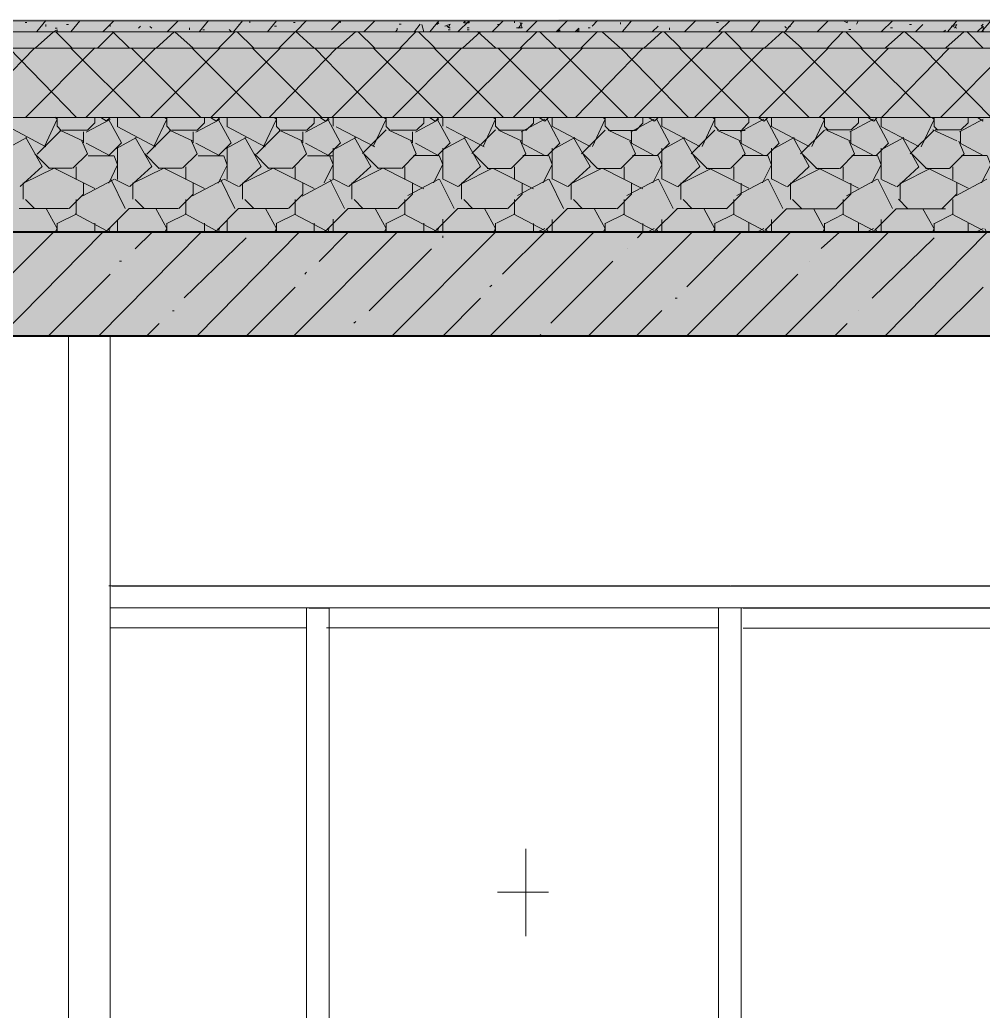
# Model space of a CAD drawing. Header units: millimetres. Extents: x -135211 to 49383, y -8033 to 228499.
# Drawn here: x -11958 to -9722, y 59366 to 61668 of the extents above; entities that cross this region are included whole.
import ezdxf

# ---------------------------------------------------------------- set-up
doc = ezdxf.new("R2010")
doc.units = ezdxf.units.MM
doc.layers.add('PDF _Геометрия', color=7, linetype='Continuous', true_color=0x1d1d1d)
doc.layers.add('PDF _Сплошная заливка', color=7, linetype='Continuous', true_color=0xffffff)

msp = doc.modelspace()

# ---------------------------------------------------------------- hatches: boundary and pattern name
at = {"layer": 'PDF _Сплошная заливка', "transparency": 33554559}
h = msp.add_hatch(color=256, dxfattribs=at)
h.paths.add_polyline_path([(-25691.9, 61763.6), (-25780.5, 61766.9), (-25912.9, 61766.9), (-25912.9, 61742.4), (-25806.2, 61742.4), (-25691.9, 61738.2), (-25581.8, 61734), (-25353.2, 61725.5), (-25243.2, 61721.3), (-25014.6, 61712.8), (-24904.5, 61708.6), (-24676, 61700.1), (-24565.9, 61695.9), (-24451.6, 61691.6), (-24341.5, 61687.4), (-24227.2, 61683.2), (-24117.2, 61679), (-24002.9, 61674.7), (-23892.8, 61670.5), (-23892.8, 61695.9), (-24002.9, 61700.1), (-24117.2, 61704.3), (-24227.2, 61708.6), (-24455.8, 61717), (-24565.9, 61721.3), (-24680.2, 61725.5), (-24790.2, 61729.7), (-25018.8, 61738.2), (-25128.9, 61742.4), (-25243.2, 61746.7), (-25353.2, 61750.9), (-25581.8, 61759.4)])
h.paths.add_polyline_path([(-263.8, 61742.4), (-263.8, 61766.9), (-569.8, 61766.9), (-763.3, 61763.6), (-1017.3, 61759.4), (-1267.1, 61755.1), (-1521.1, 61750.9), (-2020.6, 61742.4), (-2274.5, 61738.2), (-2524.3, 61734), (-2778.3, 61729.7), (-3028, 61725.5), (-3282, 61721.3), (-3781.5, 61712.8), (-4035.5, 61708.6), (-4285.3, 61704.3), (-4539.2, 61700.1), (-5038.7, 61691.6), (-5292.7, 61687.4), (-5542.5, 61683.2), (-5796.5, 61679), (-6046.2, 61674.7), (-6300.2, 61670.5), (-22601.7, 61666.3), (-22601.7, 61640.9), (-6300.2, 61645.1), (-6046.2, 61649.3), (-5796.5, 61653.6), (-5542.5, 61657.8), (-5292.7, 61662), (-5038.7, 61666.3), (-4539.2, 61674.7), (-4285.3, 61679), (-4035.5, 61683.2), (-3781.5, 61687.4), (-3282, 61695.9), (-3028, 61700.1), (-2778.3, 61704.3), (-2524.3, 61708.6), (-2274.5, 61712.8), (-2020.6, 61717), (-1521.1, 61725.5), (-1267.1, 61729.7), (-1017.3, 61734), (-763.3, 61738.2), (-513.6, 61742.4)])
h = msp.add_hatch(color=256, dxfattribs=at)
h.paths.add_polyline_path([(-25691.9, 61738.2), (-25779.1, 61741.4), (-25912.9, 61741.4), (-25912.9, 61704.3), (-25806.2, 61704.3), (-25691.9, 61700.1), (-25581.8, 61695.9), (-25353.2, 61687.4), (-25243.2, 61683.2), (-25014.6, 61674.7), (-24904.5, 61670.5), (-24676, 61662), (-24565.9, 61657.8), (-24451.6, 61653.6), (-24341.5, 61649.3), (-24227.2, 61645.1), (-24117.2, 61640.9), (-24002.9, 61636.6), (-23892.8, 61632.4), (-23892.8, 61670.5), (-24002.9, 61674.7), (-24117.2, 61679), (-24227.2, 61683.2), (-24455.8, 61691.6), (-24565.9, 61695.9), (-24680.2, 61700.1), (-24790.2, 61704.3), (-25018.8, 61712.8), (-25128.9, 61717), (-25243.2, 61721.3), (-25353.2, 61725.5), (-25581.8, 61734)])
h.paths.add_polyline_path([(-263.8, 61704.3), (-263.8, 61741.4), (-572.7, 61741.4), (-763.3, 61738.2), (-1017.3, 61734), (-1267.1, 61729.7), (-1521.1, 61725.5), (-2020.6, 61717), (-2274.5, 61712.8), (-2524.3, 61708.6), (-2778.3, 61704.3), (-3028, 61700.1), (-3282, 61695.9), (-3781.5, 61687.4), (-4035.5, 61683.2), (-4285.3, 61679), (-4539.2, 61674.7), (-5038.7, 61666.3), (-5292.7, 61662), (-5542.5, 61657.8), (-5796.5, 61653.6), (-6046.2, 61649.3), (-6300.2, 61645.1), (-22601.7, 61640.9), (-22601.7, 61602.8), (-6300.2, 61607), (-6046.2, 61611.2), (-5796.5, 61615.5), (-5542.5, 61619.7), (-5292.7, 61623.9), (-5038.7, 61628.2), (-4539.2, 61636.6), (-4285.3, 61640.9), (-4035.5, 61645.1), (-3781.5, 61649.3), (-3282, 61657.8), (-3028, 61662), (-2778.3, 61666.3), (-2524.3, 61670.5), (-2274.5, 61674.7), (-2020.6, 61679), (-1521.1, 61687.4), (-1267.1, 61691.6), (-1017.3, 61695.9), (-763.3, 61700.1), (-513.6, 61704.3)])
h = msp.add_hatch(color=256, dxfattribs=at)
h.paths.add_polyline_path([(-25691.9, 61700.1), (-25779.3, 61703.4), (-25912.9, 61703.4), (-25912.9, 61543.5), (-25806.2, 61543.5), (-25691.9, 61539.3), (-25581.8, 61535), (-25353.2, 61526.6), (-25243.2, 61522.3), (-25014.6, 61513.9), (-24904.5, 61509.6), (-24676, 61501.2), (-24565.9, 61496.9), (-24451.6, 61492.7), (-24341.5, 61488.5), (-24227.2, 61484.2), (-24117.2, 61480), (-24002.9, 61475.8), (-23892.8, 61471.5), (-23892.8, 61632.4), (-24002.9, 61636.6), (-24117.2, 61640.9), (-24227.2, 61645.1), (-24455.8, 61653.6), (-24565.9, 61657.8), (-24680.2, 61662), (-24790.2, 61666.3), (-25018.8, 61674.7), (-25128.9, 61679), (-25243.2, 61683.2), (-25353.2, 61687.4), (-25581.8, 61695.9)])
h.paths.add_polyline_path([(-263.8, 61543.5), (-263.8, 61703.4), (-572.3, 61703.4), (-763.3, 61700.1), (-1017.3, 61695.9), (-1267.1, 61691.6), (-1521.1, 61687.4), (-2020.6, 61679), (-2274.5, 61674.7), (-2524.3, 61670.5), (-2778.3, 61666.3), (-3028, 61662), (-3282, 61657.8), (-3781.5, 61649.3), (-4035.5, 61645.1), (-4285.3, 61640.9), (-4539.2, 61636.6), (-5038.7, 61628.2), (-5292.7, 61623.9), (-5542.5, 61619.7), (-5796.5, 61615.5), (-6046.2, 61611.2), (-6300.2, 61607), (-22601.7, 61602.8), (-22601.7, 61441.9), (-6300.2, 61446.1), (-6046.2, 61450.4), (-5796.5, 61454.6), (-5542.5, 61458.8), (-5292.7, 61463.1), (-5038.7, 61467.3), (-4539.2, 61475.8), (-4285.3, 61480), (-4035.5, 61484.2), (-3781.5, 61488.5), (-3282, 61496.9), (-3028, 61501.2), (-2778.3, 61505.4), (-2524.3, 61509.6), (-2274.5, 61513.9), (-2020.6, 61518.1), (-1521.1, 61526.6), (-1267.1, 61530.8), (-1017.3, 61535), (-763.3, 61539.3), (-513.6, 61543.5)])
h = msp.add_hatch(color=256, dxfattribs=at)
h.paths.add_polyline_path([(-25691.9, 61539.3), (-25779.5, 61542.5), (-25912.9, 61542.5), (-25912.9, 61175.2), (-23892.8, 61175.2), (-23892.8, 61471.5), (-24002.9, 61475.8), (-24117.2, 61480), (-24227.2, 61484.2), (-24455.8, 61492.7), (-24565.9, 61496.9), (-24680.2, 61501.2), (-24790.2, 61505.4), (-25018.8, 61513.9), (-25128.9, 61518.1), (-25243.2, 61522.3), (-25353.2, 61526.6), (-25581.8, 61535)])
h.paths.add_polyline_path([(-263.8, 61175.2), (-263.8, 61542.5), (-571.9, 61542.5), (-763.3, 61539.3), (-1017.3, 61535), (-1267.1, 61530.8), (-1521.1, 61526.6), (-2020.6, 61518.1), (-2274.5, 61513.9), (-2524.3, 61509.6), (-2778.3, 61505.4), (-3028, 61501.2), (-3282, 61496.9), (-3781.5, 61488.5), (-4035.5, 61484.2), (-4285.3, 61480), (-4539.2, 61475.8), (-5038.7, 61467.3), (-5292.7, 61463.1), (-5542.5, 61458.8), (-5796.5, 61454.6), (-6046.2, 61450.4), (-6300.2, 61446.1), (-22601.7, 61441.9), (-22601.7, 61175.2)])
h = msp.add_hatch(color=256, dxfattribs=at)
h.paths.add_polyline_path([(-89594.3, 60933.9), (-89594.3, 61174.9), (-103546, 61174.9), (-103546, 60933.9)])
h.paths.add_polyline_path([(146.8, 60933.9), (146.8, 61174.9), (-22999.7, 61174.9), (-22999.7, 60933.9)])
h.paths.add_polyline_path([(-23351, 60933.9), (-23351, 61174.9), (-26352.2, 61174.9), (-26352.2, 60933.9)])
h.paths.add_polyline_path([(-26398.8, 60933.9), (-26398.8, 61174.9), (-44097.3, 61174.9), (-44097.3, 60933.9)])
h.paths.add_polyline_path([(-45350.3, 60933.9), (-45350.3, 61174.9), (-51128.4, 61174.9), (-51128.4, 60933.9)])
h.paths.add_polyline_path([(-77398.8, 60933.9), (-77398.8, 61174.9), (-79396.8, 61174.9), (-79396.8, 60933.9)])
h.paths.add_polyline_path([(-82897.6, 60933.9), (-82897.6, 61174.9), (-86097.8, 61174.9), (-86097.8, 60933.9)])

# ---------------------------------------------------------------- linework, layer by layer
at = {"layer": 'PDF _Геометрия', "color": 7, "lineweight": 40}
for points in [[(-96.7, 62372.5), (-96.7, 61174.5), (-22994.2, 61174.5)], [(-22998.7, 60933.8), (-351.1, 60933.8), (-351.1, 60353.8)]]:
    msp.add_lwpolyline(points, dxfattribs=at)
at = {"layer": 'PDF _Геометрия', "color": 7, "lineweight": 9}
for points in [[(-22594, 61174.2), (-254.6, 61174.2), (-254.6, 61542.5), (-254.6, 61703.4), (-254.6, 61741.4), (-254.6, 61766.9), (-254.6, 61771.1), (-254.6, 61775.3), (-254.6, 62372.2), (-258.7, 62372.2)], [(-12548, 60933.3), (-11845.1, 60933.3), (-11845.1, 57055.7), (-11845.1, 60933.3)], [(-11846.2, 60933.5), (-11748.6, 60933.5), (-11748.6, 57055.9)], [(-8844.4, 60932.9), (-8844.4, 58253.2), (-8844.4, 60932.9), (-10626.7, 60932.9)], [(-11751.8, 60354), (-10634.3, 60354)], [(-11266, 60353.5), (-11748.6, 60353.5)], [(-11744.4, 60352.9), (-8844.4, 60352.9), (-9344.2, 60352.9)], [(-10309.7, 60353.5), (-11266.5, 60353.5)], [(-9423.5, 60353.4), (-10308.2, 60353.4)], [(-11749.4, 60302.8), (-11292.4, 60302.8), (-11292.4, 60256.3), (-11749.4, 60256.3)], [(-11266, 60302.7), (-11748.6, 60302.7)], [(-11292.4, 60302.8), (-11292.4, 59003.3), (-11292.4, 57754.5)], [(-11239.7, 60255.5), (-11239.7, 60302.1), (-11286.1, 60302.1)], [(-11239.7, 60302.1), (-11239.7, 59002.4), (-11239.7, 57753.6), (-11286.1, 57753.6)], [(-10309.7, 60302.8), (-11266.5, 60302.8)], [(-11245.9, 60302.9), (-10336, 60302.9), (-10336, 60256.3), (-11245.9, 60256.3)], [(-10336, 60302.9), (-10336, 59003.3), (-10336, 57754.5)], [(-10283.4, 60256.1), (-10283.4, 60302.7), (-10333.9, 60302.7)], [(-10283.4, 60302.7), (-10283.4, 59003.1), (-10283.4, 57754.2), (-10333.9, 57754.2)], [(-9423.5, 60302.6), (-10308.2, 60302.6)], [(-10279.3, 60302.1), (-9441, 60302.1), (-9441, 60255.5), (-10279.3, 60255.5)], [(-10783.5, 59743.4), (-10783.5, 59540.1)], [(-10730.8, 59642.7), (-10849.5, 59642.7)]]:
    msp.add_lwpolyline(points, dxfattribs=at)
at = {"layer": 'PDF _Геометрия', "color": 7, "lineweight": 20}
for points in [[(-6291.2, 61665.2), (-22594.1, 61665.2)], [(-6291.2, 61639.8), (-22594.1, 61639.8)], [(-6291.2, 61601.7), (-22594.1, 61601.7)], [(-6291.2, 61440.9), (-22594.1, 61440.9)]]:
    msp.add_lwpolyline(points, dxfattribs=at)
at = {"layer": 'PDF _Геометрия', "lineweight": 9}
for points in [[(-11918.6, 61640.5), (-11897.8, 61665.9)], [(-11839.7, 61640.2), (-11818.8, 61665.6)], [(-11765.2, 61639.9), (-11739.8, 61665.3)], [(-11669.6, 61666), (-11669.6, 61666)], [(-11616.1, 61640.2), (-11590.7, 61665.7)], [(-11541.4, 61640.5), (-11520.5, 61665.9)], [(-11462.4, 61640.2), (-11441.5, 61665.6)], [(-11424, 61665.4), (-11424, 61661.2)], [(-11383.5, 61639.8), (-11362.6, 61665.2)], [(-11317.8, 61640.5), (-11292.4, 61665.9)], [(-11234.4, 61644.4), (-11213.4, 61665.6), (-11213.4, 61661.3), (-11217.9, 61665.6)], [(-11159.9, 61639.9), (-11134.4, 61665.3)], [(-11006.3, 61639.8), (-10985.3, 61665.2)], [(-10940.6, 61640.5), (-10915.1, 61665.8)], [(-10928.4, 61661.2), (-10923.9, 61665.4)], [(-10927.8, 61661.1), (-10915.1, 61661.1), (-10915.1, 61665.4)], [(-10861.6, 61640.1), (-10836.1, 61665.5)], [(-10809.8, 61665.5), (-10809.8, 61661.2)], [(-10782.7, 61639.8), (-10757.1, 61665.2)], [(-10712.5, 61640.5), (-10687, 61665.9)], [(-10629.6, 61653.4), (-10616.8, 61666.1)], [(-10558.9, 61640.4), (-10537.8, 61665.8), (-10542.3, 61661.5)], [(-10458.8, 61665.5), (-10458.8, 61665.5)], [(-10414.3, 61640.8), (-10388.6, 61666.2)], [(-10335.3, 61640.4), (-10309.7, 61665.8)], [(-10260.6, 61640.6), (-10239.5, 61666.1)], [(-10181.7, 61640.4), (-10160.5, 61665.7)], [(-10107.2, 61640), (-10081.5, 61665.4), (-10086.1, 61665.4)], [(-10046, 61665.3), (-10037.7, 61661), (-10037.7, 61665.3)], [(-10015.9, 61657.6), (-10011.4, 61666.1)], [(-9958.1, 61640.4), (-9932.4, 61665.8)], [(-9818.3, 61665.8), (-9818.3, 61665.8)], [(-9804.4, 61640.3), (-9783.2, 61665.7)], [(-9725.5, 61639.9), (-9704.3, 61665.3)], [(-11946.1, 61661.9), (-11941.6, 61661.9)], [(-11946.1, 61640.2), (-11941.6, 61640.2)], [(-11922.7, 61601.8), (-11880.2, 61639.9)], [(-11906.5, 61652.7), (-11906.5, 61652.7)], [(-11897.8, 61652.7), (-11897.8, 61657)], [(-11879.6, 61640.4), (-11871.5, 61644.6), (-11871.5, 61640.4)], [(-11875.9, 61648.3), (-11871.5, 61648.3)], [(-11836.4, 61601.7), (-11874.3, 61639.8)], [(-11849.6, 61657.2), (-11845.1, 61657.2)], [(-11777.8, 61601.8), (-11739.8, 61639.9)], [(-11748.6, 61656.9), (-11748.6, 61652.6)], [(-11704.7, 61602.6), (-11742.8, 61640.7)], [(-11682.9, 61648.6), (-11678.4, 61652.8)], [(-11656.6, 61652.7), (-11652.1, 61648.5)], [(-11642, 61602.2), (-11599.5, 61640.3)], [(-11555.6, 61602), (-11598.1, 61640.1)], [(-11564.4, 61649.1), (-11564.4, 61644.9)], [(-11538, 61644.8), (-11538, 61644.8)], [(-11533.7, 61644.7), (-11529.3, 61644.7)], [(-11497.2, 61602.1), (-11459.1, 61640.2)], [(-11472.3, 61645), (-11467.8, 61640.7)], [(-11415.2, 61601.9), (-11453.3, 61640)], [(-11450.3, 61657.6), (-11450.3, 61657.6)], [(-11367, 61653), (-11362.6, 61653)], [(-11356.8, 61602), (-11318.7, 61640.1)], [(-11323.2, 61661.8), (-11318.7, 61661.8)], [(-11274.8, 61602.3), (-11317.5, 61640.5)], [(-11221, 61602.5), (-11178.3, 61640.5)], [(-11134.4, 61602.2), (-11172.6, 61640.3)], [(-11086.3, 61640.1), (-11081.8, 61644.4), (-11081.8, 61648.6)], [(-11077.5, 61657.5), (-11073, 61657.5)], [(-11076.1, 61602.3), (-11037.9, 61640.5)], [(-11041.9, 61640.4), (-11029.1, 61657.4)], [(-11037.4, 61639.9), (-11029.1, 61639.9)], [(-10994, 61602.2), (-11032.3, 61640.3)], [(-11020.4, 61639.9), (-11024.9, 61656.9)], [(-10989.8, 61656.7), (-10985.3, 61660.9)], [(-10971.7, 61653.4), (-10959, 61657.6), (-10963.4, 61649.1)], [(-10967.2, 61652.8), (-10959, 61648.6)], [(-10963.4, 61644.4), (-10959, 61644.4)], [(-10930.8, 61601.7), (-10888.8, 61639.8)], [(-10919.6, 61649), (-10915.1, 61649)], [(-10919.6, 61644.7), (-10915.1, 61644.7)], [(-10853.7, 61602.6), (-10895.7, 61640.7)], [(-10849.4, 61657.1), (-10844.9, 61657.1)], [(-10805, 61648.9), (-10792.2, 61648.9), (-10796.7, 61661.6)], [(-10800.5, 61648.4), (-10792.2, 61661.1)], [(-10795.5, 61602.7), (-10757.1, 61640.8)], [(-10713.3, 61602.6), (-10751.6, 61640.7)], [(-10709, 61640.6), (-10704.5, 61644.8), (-10704.5, 61640.6)], [(-10668.9, 61639.9), (-10660.6, 61648.4), (-10660.6, 61639.9), (-10665.1, 61644.2)], [(-10655.1, 61602.6), (-10616.8, 61640.7)], [(-10638.8, 61649.3), (-10634.3, 61649.3)], [(-10564.1, 61601.9), (-10606.3, 61640)], [(-10564.1, 61661.7), (-10564.1, 61657.4)], [(-10509.8, 61602), (-10467.6, 61640.1)], [(-10489.2, 61640.6), (-10476.4, 61653.4)], [(-10423.7, 61601.8), (-10462.2, 61639.9)], [(-10450.1, 61644.8), (-10450.1, 61649)], [(-10365.7, 61601.9), (-10327.2, 61640)], [(-10340.5, 61661.8), (-10336, 61661.8)], [(-10283.4, 61601.7), (-10321.8, 61639.8)], [(-10265.8, 61640.3), (-10265.8, 61640.3)], [(-10229.1, 61602.3), (-10186.8, 61640.4)], [(-10143, 61602.1), (-10185.2, 61640.3)], [(-10182.6, 61652.6), (-10178.1, 61648.4)], [(-10173.8, 61652.6), (-10169.3, 61652.6)], [(-10084.2, 61602.3), (-10046.5, 61640.4)], [(-10002.6, 61602.1), (-10040.4, 61640.1)], [(-10033.4, 61645), (-10028.9, 61645)], [(-9948.4, 61602.7), (-9906.1, 61640.8)], [(-9936.9, 61648.9), (-9932.4, 61648.9)], [(-9862.2, 61602.5), (-9904.6, 61640.6)], [(-9893.1, 61657.1), (-9888.5, 61657.1)], [(-9878.8, 61640.1), (-9862.2, 61657)], [(-9814.1, 61639.9), (-9809.6, 61644.1)], [(-9808.1, 61602.6), (-9765.7, 61640.7)], [(-9796.1, 61652.9), (-9783.2, 61657.2), (-9787.8, 61648.7)], [(-9791.6, 61652.5), (-9783.2, 61648.2)], [(-9721.8, 61602.4), (-9759.7, 61640.5)], [(-9734.7, 61640.5), (-9721.8, 61653.2), (-9721.8, 61640.5)], [(-9726.4, 61653.2), (-9721.8, 61657.4)], [(-9721.8, 61661.2), (-9721.8, 61661.2)], [(-12081.1, 61441.2), (-11924.1, 61602.1)], [(-11827.6, 61441.8), (-11984, 61602.6)], [(-11944.6, 61441.6), (-11783.7, 61602.5)], [(-11678.4, 61441.2), (-11839.5, 61602)], [(-11804.4, 61441.5), (-11643.3, 61602.4)], [(-11538, 61441.1), (-11699.3, 61602)], [(-11654.7, 61440.9), (-11494.2, 61601.7)], [(-11397.7, 61441.5), (-11558.3, 61602.4)], [(-11514.5, 61440.8), (-11353.8, 61601.7)], [(-11257.3, 61441.4), (-11418.1, 61602.3)], [(-11378.6, 61441.8), (-11222.2, 61602.7)], [(-11116.9, 61441.4), (-11273.4, 61602.2)], [(-11234.1, 61441.1), (-11073, 61602)], [(-10976.5, 61420.6), (-10976.5, 61441.7), (-11137.7, 61602.6)], [(-11093.2, 61441.1), (-10932.6, 61602)], [(-10836.1, 61441.7), (-10996.8, 61602.6)], [(-10953, 61441.5), (-10792.2, 61602.3)], [(-10687, 61441.1), (-10847.8, 61601.9)], [(-10812.8, 61441.4), (-10651.9, 61602.3)], [(-10546.6, 61441), (-10707.6, 61601.8)], [(-10668, 61441.3), (-10511.5, 61602.1)], [(-10406.2, 61440.9), (-10562.9, 61601.7)], [(-10531.6, 61441.7), (-10371.1, 61602.6)], [(-10265.8, 61441.3), (-10426.5, 61602.2)], [(-10391.4, 61441.6), (-10230.7, 61602.5)], [(-10125.4, 61441.2), (-10286.3, 61602.1)], [(-10242.4, 61441.1), (-10081.5, 61601.9)], [(-9985, 61441.6), (-10146.1, 61602.5)], [(-10102.2, 61441), (-9941.2, 61601.8)], [(-9844.6, 61441.5), (-10005.9, 61602.4)], [(-9957.5, 61440.9), (-9800.8, 61601.8)], [(-9704.3, 61420.3), (-9704.3, 61441.5), (-9861.1, 61602.4)], [(-9821.1, 61441.3), (-9660.4, 61602.1)], [(-11901.2, 61373.7), (-11871.5, 61437.2), (-11875.9, 61441.5)], [(-11871.5, 61420.3), (-11871.5, 61441.5)], [(-11803.8, 61407.1), (-11748.6, 61436.7)], [(-11800.8, 61411.5), (-11783.7, 61428.4), (-11783.7, 61441.1)], [(-11757.4, 61433), (-11770.1, 61441.4)], [(-11756.8, 61433), (-11748.6, 61441.4)], [(-11752.1, 61352.4), (-11722.3, 61382.1), (-11752.1, 61437.1)], [(-11731.1, 61419.7), (-11731.1, 61440.9)], [(-11646.8, 61373.7), (-11617, 61437.2), (-11621.5, 61441.4)], [(-11617, 61420.2), (-11617, 61441.4)], [(-11549.4, 61407), (-11494.2, 61436.6)], [(-11546.4, 61411.4), (-11529.3, 61428.3), (-11529.3, 61441)], [(-11502.9, 61433), (-11515.6, 61441.4)], [(-11502.4, 61432.9), (-11494.2, 61441.4)], [(-11497.7, 61352.4), (-11467.8, 61382), (-11497.7, 61437.1)], [(-11476.6, 61419.7), (-11476.6, 61440.8)], [(-11392.5, 61373.6), (-11362.6, 61437.1), (-11367, 61441.3)], [(-11362.6, 61420.2), (-11362.6, 61441.3)], [(-11295.1, 61407), (-11239.7, 61436.6)], [(-11292, 61411.3), (-11274.8, 61428.2), (-11274.8, 61441)], [(-11248.5, 61432.9), (-11261.2, 61441.4)], [(-11247.9, 61432.9), (-11239.7, 61441.3)], [(-11243.3, 61352.3), (-11213.4, 61382), (-11243.3, 61437)], [(-11230.9, 61420.7), (-11230.9, 61441.8)], [(-11138.1, 61373.6), (-11108.1, 61437.1), (-11112.6, 61441.3)], [(-11108.1, 61420.2), (-11108.1, 61441.3)], [(-11040, 61406.9), (-10985.3, 61436.5)], [(-11037.6, 61411.3), (-11020.4, 61428.2), (-11020.4, 61440.9)], [(-10994, 61432.9), (-11006.8, 61441.3)], [(-10993.5, 61432.8), (-10985.3, 61441.3)], [(-10989, 61352.2), (-10959, 61381.9), (-10989, 61436.9)], [(-10882.9, 61373.5), (-10853.7, 61437), (-10858.2, 61441.2)], [(-10853.7, 61420.1), (-10853.7, 61441.2)], [(-10794.4, 61407.9), (-10739.6, 61437.5)], [(-10783.2, 61411.2), (-10765.9, 61428.2), (-10765.9, 61440.9)], [(-10739.6, 61432.8), (-10752.4, 61441.3)], [(-10739.1, 61432.8), (-10730.8, 61441.2)], [(-10733.8, 61352.2), (-10704.5, 61381.8), (-10733.8, 61436.9)], [(-10722.1, 61420.5), (-10722.1, 61441.7)], [(-10628.6, 61373.4), (-10599.2, 61436.9), (-10603.7, 61441.2)], [(-10599.2, 61420), (-10599.2, 61441.2)], [(-10540.1, 61407.9), (-10485.2, 61437.5)], [(-10528, 61411.2), (-10511.5, 61428.1), (-10511.5, 61440.8)], [(-10485.2, 61432.7), (-10498, 61441.2)], [(-10484.7, 61432.7), (-10476.4, 61441.2)], [(-10479.4, 61352.2), (-10450.1, 61381.8), (-10479.4, 61436.8)], [(-10467.6, 61420.5), (-10467.6, 61441.6)], [(-10374.2, 61373.4), (-10344.8, 61436.9), (-10349.3, 61441.1)], [(-10344.8, 61420), (-10344.8, 61441.1)], [(-10285.8, 61407.8), (-10230.7, 61437.4)], [(-10282.4, 61412.2), (-10265.8, 61429.1), (-10265.8, 61441.8)], [(-10230.7, 61432.7), (-10243.5, 61441.2)], [(-10230.2, 61432.7), (-10221.9, 61441.1)], [(-10225, 61352.1), (-10195.6, 61381.8), (-10225, 61436.8)], [(-10213.2, 61420.4), (-10213.2, 61441.6)], [(-10119.8, 61373.4), (-10090.3, 61436.8), (-10094.9, 61441)], [(-10090.3, 61419.9), (-10090.3, 61441)], [(-10031.4, 61407.8), (-9976.3, 61437.4)], [(-10028, 61412.1), (-10011.4, 61429), (-10011.4, 61441.7)], [(-9976.3, 61432.6), (-9989.1, 61441.1)], [(-9975.8, 61432.6), (-9967.5, 61441)], [(-9970.7, 61352.1), (-9941.2, 61381.7), (-9970.7, 61436.7)], [(-9958.7, 61420.3), (-9958.7, 61441.5)], [(-9865.4, 61373.3), (-9835.9, 61436.8), (-9840.4, 61441)], [(-9835.9, 61419.8), (-9835.9, 61441)], [(-9777.1, 61407.7), (-9721.8, 61437.3)], [(-9773.6, 61412.1), (-9756.9, 61429), (-9756.9, 61441.7)], [(-9721.8, 61432.6), (-9734.7, 61441.1)], [(-11897.8, 61373.3), (-11986.3, 61419.9)], [(-11917.8, 61356.2), (-11862.7, 61411.2)], [(-11862.7, 61411.8), (-11870.9, 61420.2)], [(-11810, 61386.2), (-11865.2, 61411.6)], [(-11860.8, 61411.5), (-11801.3, 61411.5)], [(-11643.3, 61373.3), (-11732.1, 61419.8)], [(-11663.4, 61356.2), (-11608.2, 61411.2)], [(-11608.2, 61411.7), (-11616.4, 61420.2)], [(-11555.6, 61386.1), (-11610.8, 61411.5)], [(-11605.8, 61411.5), (-11546.8, 61411.5)], [(-11388.9, 61373.2), (-11477.8, 61419.8)], [(-11409.1, 61356.2), (-11353.8, 61411.2)], [(-11353.8, 61411.7), (-11362, 61420.2)], [(-11301.1, 61386.1), (-11356.5, 61411.4)], [(-11351.5, 61411.4), (-11292.4, 61411.4)], [(-11134.4, 61373.1), (-11223.6, 61419.7)], [(-11162.8, 61357.2), (-11108.1, 61412.1)], [(-11099.3, 61411.6), (-11107.6, 61420.1)], [(-11046.7, 61386), (-11101.4, 61411.4)], [(-11097.1, 61411.4), (-11037.9, 61411.4)], [(-10880, 61373.1), (-10968.5, 61419.7)], [(-10908.5, 61357.1), (-10853.7, 61412.1)], [(-10844.9, 61411.6), (-10853.1, 61420.1)], [(-10792.2, 61386), (-10847.1, 61411.4)], [(-10842.8, 61411.3), (-10783.5, 61411.3)], [(-10634.3, 61374.1), (-10723, 61420.7)], [(-10654.1, 61357), (-10599.2, 61412)], [(-10590.4, 61411.5), (-10598.7, 61420)], [(-10537.8, 61385.9), (-10592.7, 61411.3)], [(-10588.5, 61411.2), (-10529, 61411.2)], [(-10379.9, 61374.1), (-10468.8, 61420.6)], [(-10399.8, 61357), (-10344.8, 61412)], [(-10336, 61411.5), (-10344.3, 61419.9)], [(-10283.4, 61385.8), (-10338.4, 61411.2)], [(-10334.2, 61411.2), (-10274.6, 61411.2)], [(-10125.4, 61374), (-10214.5, 61420.6)], [(-10145.5, 61356.9), (-10090.3, 61412)], [(-10081.5, 61411.4), (-10089.9, 61419.9)], [(-10087.8, 61412.2), (-10028.9, 61412.2)], [(-10028.9, 61385.8), (-10084.1, 61411.2)], [(-9871, 61373.9), (-9959.5, 61420.5)], [(-9891.1, 61356.9), (-9835.9, 61411.9)], [(-9783.2, 61386.8), (-9838.5, 61412.2)], [(-9827.1, 61411.4), (-9835.4, 61419.9)], [(-9833.5, 61412.2), (-9774.5, 61412.2)], [(-11988.5, 61369.3), (-11941.6, 61394.7)], [(-11957.2, 61280.7), (-11906.5, 61327.3), (-11944.5, 61395)], [(-11834.8, 61323.2), (-11801.3, 61357), (-11813.9, 61386.6)], [(-11810, 61382.5), (-11810, 61407.9)], [(-11733.4, 61369.3), (-11687.2, 61394.6)], [(-11702.8, 61280.7), (-11652.1, 61327.3), (-11690.1, 61395)], [(-11580.4, 61323.1), (-11546.8, 61356.9), (-11559.5, 61386.5)], [(-11555.6, 61382.4), (-11555.6, 61407.8)], [(-11479.1, 61369.2), (-11432.8, 61394.5)], [(-11448.5, 61280.6), (-11397.7, 61327.2), (-11435.8, 61394.9)], [(-11326, 61323), (-11292.4, 61356.9), (-11305.1, 61386.5)], [(-11301.1, 61382.3), (-11301.1, 61407.7)], [(-11224.7, 61369.1), (-11178.3, 61394.5)], [(-11194.1, 61280.6), (-11143.2, 61327.2), (-11181.4, 61394.9)], [(-11071.6, 61323), (-11037.9, 61356.9), (-11050.7, 61386.5)], [(-11046.7, 61382.3), (-11046.7, 61407.7)], [(-10970.4, 61369), (-10923.9, 61394.5)], [(-10939.8, 61280.5), (-10888.8, 61327.1), (-10927, 61394.8)], [(-10817.3, 61323), (-10783.5, 61356.7), (-10796.2, 61386.4)], [(-10792.2, 61382.2), (-10792.2, 61407.6)], [(-10716, 61369), (-10669.4, 61394.4)], [(-10685.4, 61280.5), (-10634.3, 61327), (-10672.7, 61394.8)], [(-10562.9, 61322.9), (-10529, 61356.7), (-10541.8, 61386.3)], [(-10537.8, 61382.2), (-10537.8, 61407.5)], [(-10461.7, 61368.9), (-10415, 61394.4)], [(-10430.4, 61280.4), (-10379.9, 61327), (-10418.3, 61394.7)], [(-10308.5, 61322.8), (-10274.6, 61356.7), (-10287.4, 61386.3)], [(-10283.4, 61382.1), (-10283.4, 61407.5)], [(-10207.3, 61368.9), (-10160.5, 61394.3)], [(-10176, 61280.4), (-10125.4, 61327), (-10163.2, 61394.7)], [(-10054.1, 61322.7), (-10020.1, 61356.6), (-10033, 61386.2)], [(-10028.9, 61382.1), (-10028.9, 61407.4)], [(-9953, 61368.9), (-9906.1, 61394.3)], [(-9921.7, 61280.3), (-9871, 61326.8), (-9908.8, 61394.6)], [(-9799.8, 61322.7), (-9765.7, 61356.6), (-9778.6, 61386.2)], [(-9774.5, 61382), (-9774.5, 61407.4)], [(-11748.6, 61352), (-11803.8, 61381.7)], [(-11731.1, 61296.9), (-11731.1, 61368.9)], [(-11494.2, 61352), (-11549.4, 61381.6)], [(-11476.6, 61296.9), (-11476.6, 61368.8)], [(-11239.7, 61351.9), (-11295.1, 61381.5)], [(-11230.9, 61297.9), (-11230.9, 61369.9)], [(-10985.3, 61351.9), (-11040, 61381.5)], [(-10976.5, 61297.8), (-10976.5, 61369.8)], [(-10739.6, 61352.9), (-10794.4, 61382.5)], [(-10722.1, 61297.7), (-10722.1, 61369.7)], [(-10485.2, 61352.8), (-10540.1, 61382.4)], [(-10467.6, 61297.7), (-10467.6, 61369.6)], [(-10230.7, 61352.8), (-10285.8, 61382.4)], [(-10213.2, 61297.7), (-10213.2, 61369.6)], [(-9976.3, 61352.7), (-10031.4, 61382.4)], [(-9958.7, 61297.6), (-9958.7, 61369.5)], [(-9721.8, 61352.7), (-9777.1, 61382.3)], [(-11889, 61323), (-11923.2, 61356.9)], [(-11799.5, 61352), (-11739.8, 61352)], [(-11751.9, 61288.5), (-11731.1, 61330.8), (-11739.3, 61352)], [(-11634.6, 61322.9), (-11668.1, 61356.8)], [(-11544.4, 61352), (-11485.4, 61352)], [(-11497.5, 61288.4), (-11476.6, 61330.7), (-11484.8, 61351.9)], [(-11380.1, 61322.9), (-11413.7, 61356.7)], [(-11290.1, 61351.9), (-11230.9, 61351.9)], [(-11251.9, 61289.4), (-11230.9, 61331.8), (-11239.2, 61352.9)], [(-11125.7, 61322.8), (-11159.4, 61356.7)], [(-11044.5, 61352.9), (-10985.3, 61352.9)], [(-10997.5, 61289.3), (-10976.5, 61331.7), (-10984.7, 61352.9)], [(-10871.2, 61322.8), (-10905, 61356.6)], [(-10790.2, 61352.8), (-10730.8, 61352.8)], [(-10743.1, 61289.3), (-10722.1, 61331.6), (-10730.3, 61352.8)], [(-10616.8, 61322.7), (-10650.6, 61356.6)], [(-10535.9, 61352.8), (-10476.4, 61352.8)], [(-10488.7, 61289.2), (-10467.6, 61331.5), (-10475.9, 61352.8)], [(-10362.3, 61322.7), (-10396.2, 61356.5)], [(-10281.5, 61352.7), (-10221.9, 61352.7)], [(-10234.3, 61289.2), (-10213.2, 61331.5), (-10221.5, 61352.7)], [(-10107.9, 61322.6), (-10141.9, 61356.5)], [(-10026.5, 61352.7), (-9967.5, 61352.7)], [(-9979.9, 61289.2), (-9958.7, 61331.5), (-9967, 61352.7)], [(-9853.4, 61322.6), (-9887.5, 61356.5)], [(-9772.1, 61352.6), (-9713, 61352.6)], [(-9725.5, 61289), (-9704.3, 61331.4), (-9712.6, 61352.5)], [(-11948, 61289.1), (-11880.2, 61323)], [(-11891.5, 61323.3), (-11836.4, 61323.3)], [(-11783.7, 61276), (-11876.8, 61322.5)], [(-11827.6, 61297.3), (-11827.6, 61326.9)], [(-11693.7, 61289), (-11625.8, 61322.9)], [(-11637.1, 61323.2), (-11581.9, 61323.2)], [(-11529.3, 61276), (-11622.6, 61322.5)], [(-11573.1, 61297.3), (-11573.1, 61326.9)], [(-11439.3, 61289), (-11371.3, 61322.9)], [(-11382.8, 61323.2), (-11327.5, 61323.2)], [(-11274.8, 61275.9), (-11368.3, 61322.5)], [(-11318.7, 61297.3), (-11318.7, 61326.9)], [(-11184.3, 61288.9), (-11116.9, 61322.8)], [(-11127.7, 61323.1), (-11073, 61323.1)], [(-11020.4, 61275.8), (-11113.3, 61322.4)], [(-11064.2, 61297.2), (-11064.2, 61326.8)], [(-10930, 61288.8), (-10862.4, 61322.8)], [(-10873.4, 61323), (-10818.6, 61323)], [(-10765.9, 61275.8), (-10859.1, 61322.3)], [(-10809.8, 61297.1), (-10809.8, 61326.7)], [(-10675.7, 61288.8), (-10608, 61322.7)], [(-10619, 61323), (-10564.1, 61323)], [(-10511.5, 61275.7), (-10604.8, 61322.3)], [(-10555.3, 61297.1), (-10555.3, 61326.7)], [(-10421.4, 61288.8), (-10353.5, 61322.6)], [(-10364.7, 61322.9), (-10309.7, 61322.9)], [(-10265.8, 61276.7), (-10358.6, 61323.2)], [(-10300.9, 61297), (-10300.9, 61326.6)], [(-10167.1, 61288.7), (-10099.1, 61322.6)], [(-10110.4, 61322.9), (-10055.2, 61322.9)], [(-10011.4, 61276.6), (-10104.3, 61323.2)], [(-10046.5, 61297), (-10046.5, 61326.6)], [(-9912, 61288.7), (-9844.6, 61322.5)], [(-9856, 61322.9), (-9800.8, 61322.9)], [(-9756.9, 61276.6), (-9850.1, 61323.1)], [(-9792, 61296.9), (-9792, 61326.6)], [(-11812.1, 61258.8), (-11739.8, 61297)], [(-11713.5, 61230.1), (-11747.1, 61297.9)], [(-11704.7, 61280.9), (-11738.3, 61297.9)], [(-11557.1, 61258.8), (-11485.4, 61296.9)], [(-11459.1, 61230.1), (-11492.7, 61297.8)], [(-11450.3, 61280.9), (-11483.9, 61297.8)], [(-11302.8, 61258.7), (-11230.9, 61296.9)], [(-11204.6, 61230), (-11238.3, 61297.7)], [(-11195.9, 61280.8), (-11229.5, 61297.7)], [(-11057.3, 61259.7), (-10985.3, 61297.8)], [(-10950.2, 61230), (-10983.9, 61297.7)], [(-10941.4, 61280.8), (-10975.2, 61297.7)], [(-10803, 61259.7), (-10730.8, 61297.8)], [(-10695.7, 61229.9), (-10729.6, 61297.7)], [(-10687, 61280.7), (-10720.8, 61297.7)], [(-10548.7, 61259.6), (-10476.4, 61297.7)], [(-10441.3, 61229.9), (-10475.2, 61297.6)], [(-10432.5, 61280.6), (-10466.4, 61297.6)], [(-10293.6, 61259.6), (-10221.9, 61297.7)], [(-10186.8, 61229.9), (-10220.8, 61297.6)], [(-10178.1, 61280.6), (-10212, 61297.5)], [(-10039.3, 61259.5), (-9967.5, 61297.6)], [(-9932.4, 61229.7), (-9966.4, 61297.5)], [(-9923.6, 61280.5), (-9957.7, 61297.4)], [(-9785, 61259.5), (-9713, 61297.6)], [(-11950.4, 61251.3), (-11950.4, 61289.4)], [(-11843.5, 61229.6), (-11810, 61263.4), (-11810, 61288.8)], [(-11696, 61251.3), (-11696, 61289.4)], [(-11589.2, 61229.5), (-11555.6, 61263.3), (-11555.6, 61288.7)], [(-11441.5, 61251.2), (-11441.5, 61289.3)], [(-11334.8, 61229.4), (-11301.1, 61263.3), (-11301.1, 61288.7)], [(-11187.1, 61251.2), (-11187.1, 61289.3)], [(-11080.4, 61229.4), (-11046.7, 61263.2), (-11046.7, 61288.6)], [(-10932.6, 61251.1), (-10932.6, 61289.1)], [(-10826, 61229.3), (-10792.2, 61263.2), (-10792.2, 61288.6)], [(-10678.2, 61251), (-10678.2, 61289.2)], [(-10571.7, 61229.3), (-10537.8, 61263.1), (-10537.8, 61288.5)], [(-10423.7, 61251), (-10423.7, 61289.1)], [(-10317.3, 61229.2), (-10283.4, 61263.1), (-10283.4, 61288.5)], [(-10169.3, 61250.9), (-10169.3, 61289)], [(-10062.9, 61229.2), (-10028.9, 61263), (-10028.9, 61288.4)], [(-9914.8, 61250.8), (-9914.8, 61289)], [(-9817.3, 61230.1), (-9783.2, 61264), (-9783.2, 61289.4)], [(-11924.1, 61229.5), (-11944.9, 61250.6)], [(-11870, 61195.7), (-11827.6, 61216.9), (-11827.6, 61250.8)], [(-11669.6, 61229.4), (-11690.5, 61250.6)], [(-11615.7, 61195.7), (-11573.1, 61216.8), (-11573.1, 61250.7)], [(-11415.2, 61229.4), (-11436.1, 61250.5)], [(-11361.3, 61195.6), (-11318.7, 61216.8), (-11318.7, 61250.7)], [(-11160.8, 61229.3), (-11181.7, 61250.5)], [(-11106.2, 61195.6), (-11064.2, 61216.8), (-11064.2, 61250.6)], [(-10906.3, 61229.3), (-10927.3, 61250.5)], [(-10851.8, 61195.5), (-10809.8, 61216.7), (-10809.8, 61250.6)], [(-10651.9, 61229.2), (-10672.9, 61250.4)], [(-10597.5, 61195.5), (-10555.3, 61216.6), (-10555.3, 61250.5)], [(-10397.4, 61229.2), (-10418.5, 61250.3)], [(-10343.1, 61195.4), (-10300.9, 61216.6), (-10300.9, 61250.5)], [(-10143, 61229.1), (-10164.1, 61250.3)], [(-10088.8, 61195.3), (-10046.5, 61216.6), (-10046.5, 61250.4)], [(-9897.3, 61230.1), (-9918.5, 61251.3)], [(-9834.4, 61195.3), (-9792, 61216.5), (-9792, 61250.3)], [(-11959.8, 61229.7), (-11845.1, 61229.7)], [(-11875.9, 61174.8), (-11871.5, 61183.2), (-11896.8, 61229.8)], [(-11755.4, 61178.8), (-11704.7, 61229.6)], [(-11704.8, 61229.6), (-11590.7, 61229.6)], [(-11621.5, 61174.7), (-11617, 61183.2), (-11642.4, 61229.7)], [(-11501.1, 61178.7), (-11450.3, 61229.5)], [(-11450.6, 61229.6), (-11336.2, 61229.6)], [(-11367, 61174.7), (-11362.6, 61183.1), (-11388, 61229.7)], [(-11246.8, 61178.7), (-11195.9, 61229.5)], [(-11196.4, 61229.5), (-11081.8, 61229.5)], [(-11112.6, 61174.6), (-11108.1, 61183.1), (-11133.6, 61229.7)], [(-10992.4, 61178.7), (-10941.4, 61229.4)], [(-10941.5, 61229.4), (-10827.3, 61229.4)], [(-10858.2, 61174.5), (-10853.7, 61183), (-10879.2, 61229.5)], [(-10738.1, 61178.6), (-10687, 61229.4)], [(-10687.3, 61229.4), (-10572.9, 61229.4)], [(-10603.7, 61174.5), (-10599.2, 61183), (-10624.8, 61229.5)], [(-10483, 61178.5), (-10432.5, 61229.3)], [(-10433, 61229.4), (-10318.4, 61229.4)], [(-10349.3, 61174.4), (-10344.8, 61182.9), (-10370.4, 61229.4)], [(-10228.6, 61178.5), (-10178.1, 61229.2)], [(-10178.1, 61229.3), (-10064, 61229.3)], [(-10094.9, 61174.4), (-10090.3, 61182.9), (-10116, 61229.4)], [(-9974.3, 61178.4), (-9923.6, 61229.2)], [(-9923.9, 61229.3), (-9809.6, 61229.3)], [(-9840.4, 61174.3), (-9835.9, 61182.8), (-9861.6, 61229.3)], [(-11757.4, 61179), (-11829.7, 61217.1)], [(-11731.1, 61174.2), (-11731.1, 61203.8)], [(-11502.9, 61179), (-11574.6, 61217.1)], [(-11476.6, 61174.1), (-11476.6, 61203.8)], [(-11248.5, 61178.9), (-11320.3, 61217)], [(-11230.9, 61175.1), (-11230.9, 61204.8)], [(-10994, 61178.8), (-11066, 61216.9)], [(-10976.5, 61175.1), (-10976.5, 61204.7)], [(-10739.6, 61178.8), (-10811.7, 61216.9)], [(-10722.1, 61175), (-10722.1, 61204.6)], [(-10485.2, 61178.8), (-10557.4, 61216.9)], [(-10467.6, 61174.9), (-10467.6, 61204.6)], [(-10230.7, 61178.7), (-10302.4, 61216.8)], [(-10213.2, 61174.9), (-10213.2, 61204.5)], [(-9976.3, 61178.6), (-10048.1, 61216.7)], [(-9958.7, 61174.8), (-9958.7, 61204.5)], [(-9721.8, 61178.6), (-9793.8, 61216.7)], [(-11871.5, 61174.8), (-11871.5, 61195.9)], [(-11783.7, 61174.4), (-11783.7, 61195.6)], [(-11765.8, 61174.2), (-11748.6, 61182.7)], [(-11748.6, 61174.7), (-11753.1, 61183.2)], [(-11617, 61174.7), (-11617, 61195.8)], [(-11529.3, 61174.4), (-11529.3, 61195.5)], [(-11511.3, 61174.2), (-11494.2, 61182.6)], [(-11494.2, 61174.7), (-11498.6, 61183.1)], [(-11362.6, 61174.7), (-11362.6, 61195.8)], [(-11274.8, 61174.3), (-11274.8, 61195.5)], [(-11256.9, 61174.1), (-11239.7, 61182.6)], [(-11239.7, 61174.6), (-11244.2, 61183.1)], [(-11108.1, 61174.6), (-11108.1, 61195.7)], [(-11094.6, 60933.3), (-10853.7, 61174.5), (-10853.7, 61195.7)], [(-11020.4, 61174.3), (-11020.4, 61195.4)], [(-11002.5, 61174.1), (-10985.3, 61182.5)], [(-10985.3, 61174.6), (-10989.8, 61183)], [(-10765.9, 61174.1), (-10765.9, 61195.3)], [(-10756.9, 61175.1), (-10739.6, 61183.6)], [(-10730.8, 61174.5), (-10735.3, 61183)], [(-10599.2, 61174.5), (-10599.2, 61195.6)], [(-10511.5, 61174.1), (-10511.5, 61195.3)], [(-10501.7, 61175), (-10485.2, 61183.5)], [(-10476.4, 61174.5), (-10480.9, 61182.9)], [(-10344.8, 61174.4), (-10344.8, 61195.6)], [(-10265.8, 61175.1), (-10265.8, 61196.3)], [(-10247.3, 61174.9), (-10230.7, 61183.5)], [(-10221.9, 61174.4), (-10226.5, 61182.9)], [(-10090.3, 61174.4), (-10090.3, 61195.6)], [(-10011.4, 61175.1), (-10011.4, 61196.2)], [(-9992.9, 61174.9), (-9976.3, 61183.4)], [(-9967.5, 61174.4), (-9972, 61182.8)], [(-9950.2, 60933), (-9713, 61174.3), (-9717.6, 61182.8)], [(-9835.9, 61174.3), (-9835.9, 61195.5)], [(-9756.9, 61175), (-9756.9, 61196.2)], [(-9738.5, 61174.9), (-9721.8, 61183.3)], [(-12007.5, 61047.8), (-11880.2, 61174.8)], [(-12003.1, 60933), (-11766.2, 61174.3)], [(-11783.7, 61174.4), (-11783.7, 61174.4)], [(-11775.4, 60933.1), (-11538, 61174.4)], [(-11690.1, 61136.2), (-11652.1, 61174.3)], [(-11576.9, 61022), (-11432.8, 61161.7)], [(-11547, 60933.1), (-11309.9, 61174.5)], [(-11529.3, 61174.4), (-11529.3, 61174.4)], [(-11323, 60933.2), (-11081.8, 61174.5)], [(-11274.8, 61174.3), (-11274.8, 61174.3)], [(-11263.2, 61106.7), (-11195.9, 61174.5)], [(-11020.4, 61174.3), (-11020.4, 61174.3)], [(-10976.5, 61161.9), (-10976.5, 61166.1)], [(-10866.9, 60933.3), (-10625.5, 61174.6)], [(-10837.3, 61077.2), (-10739.6, 61174.5)], [(-10765.9, 61174.1), (-10765.9, 61174.1)], [(-10638.5, 60933.4), (-10397.4, 61174.6)], [(-10524.3, 61161.9), (-10511.5, 61174.6)], [(-10511.5, 61174.1), (-10511.5, 61174.1)], [(-10410.8, 60933.4), (-10169.3, 61174.7)], [(-10410, 61047.7), (-10283.4, 61174.7)], [(-10265.8, 61175.1), (-10265.8, 61175.1)], [(-10182.4, 60933.4), (-9941.2, 61174.8)], [(-10097.5, 61136.6), (-10055.2, 61174.8)], [(-10011.4, 61175.1), (-10011.4, 61175.1)], [(-9979.7, 61021.9), (-9835.9, 61161.6)], [(-9756.9, 61175), (-9756.9, 61175)], [(-11146.8, 60992.1), (-11002.8, 61136.1)], [(-10546.6, 61136.2), (-10546.6, 61136.2)], [(-11726.8, 61107.4), (-11722.3, 61107.4)], [(-10725.4, 60963.3), (-10581.7, 61107.2)], [(-10125.4, 61107.3), (-10125.4, 61107.3)], [(-11892.4, 60933.5), (-11748.6, 61077.4)], [(-11296.9, 61077.5), (-11292.4, 61081.7)], [(-10295.9, 60933.3), (-10151.7, 61077.3)], [(-11433.1, 60933.2), (-11318.7, 61047.4)], [(-10866.9, 61047.6), (-10862.4, 61051.8)], [(-9836.2, 60933), (-9721.8, 61047.4)], [(-10977.3, 60932.9), (-10888.8, 61021.8)], [(-10437, 61021.9), (-10432.5, 61021.9)], [(-11603.9, 60992.1), (-11599.5, 60992.1)], [(-10527.1, 60933.7), (-10467.6, 60992.9)], [(-10011.4, 60993.1), (-10011.4, 60993.1)], [(-11664.4, 60933.5), (-11634.6, 60963.1)], [(-11182.8, 60963.2), (-11178.3, 60967.5)], [(-10067.2, 60933.3), (-10037.7, 60963)], [(-11209.1, 60933.2), (-11204.6, 60933.2)], [(-10752.9, 60933.3), (-10748.4, 60937.5)]]:
    msp.add_lwpolyline(points, dxfattribs=at)

doc.saveas('drawing.dxf')
